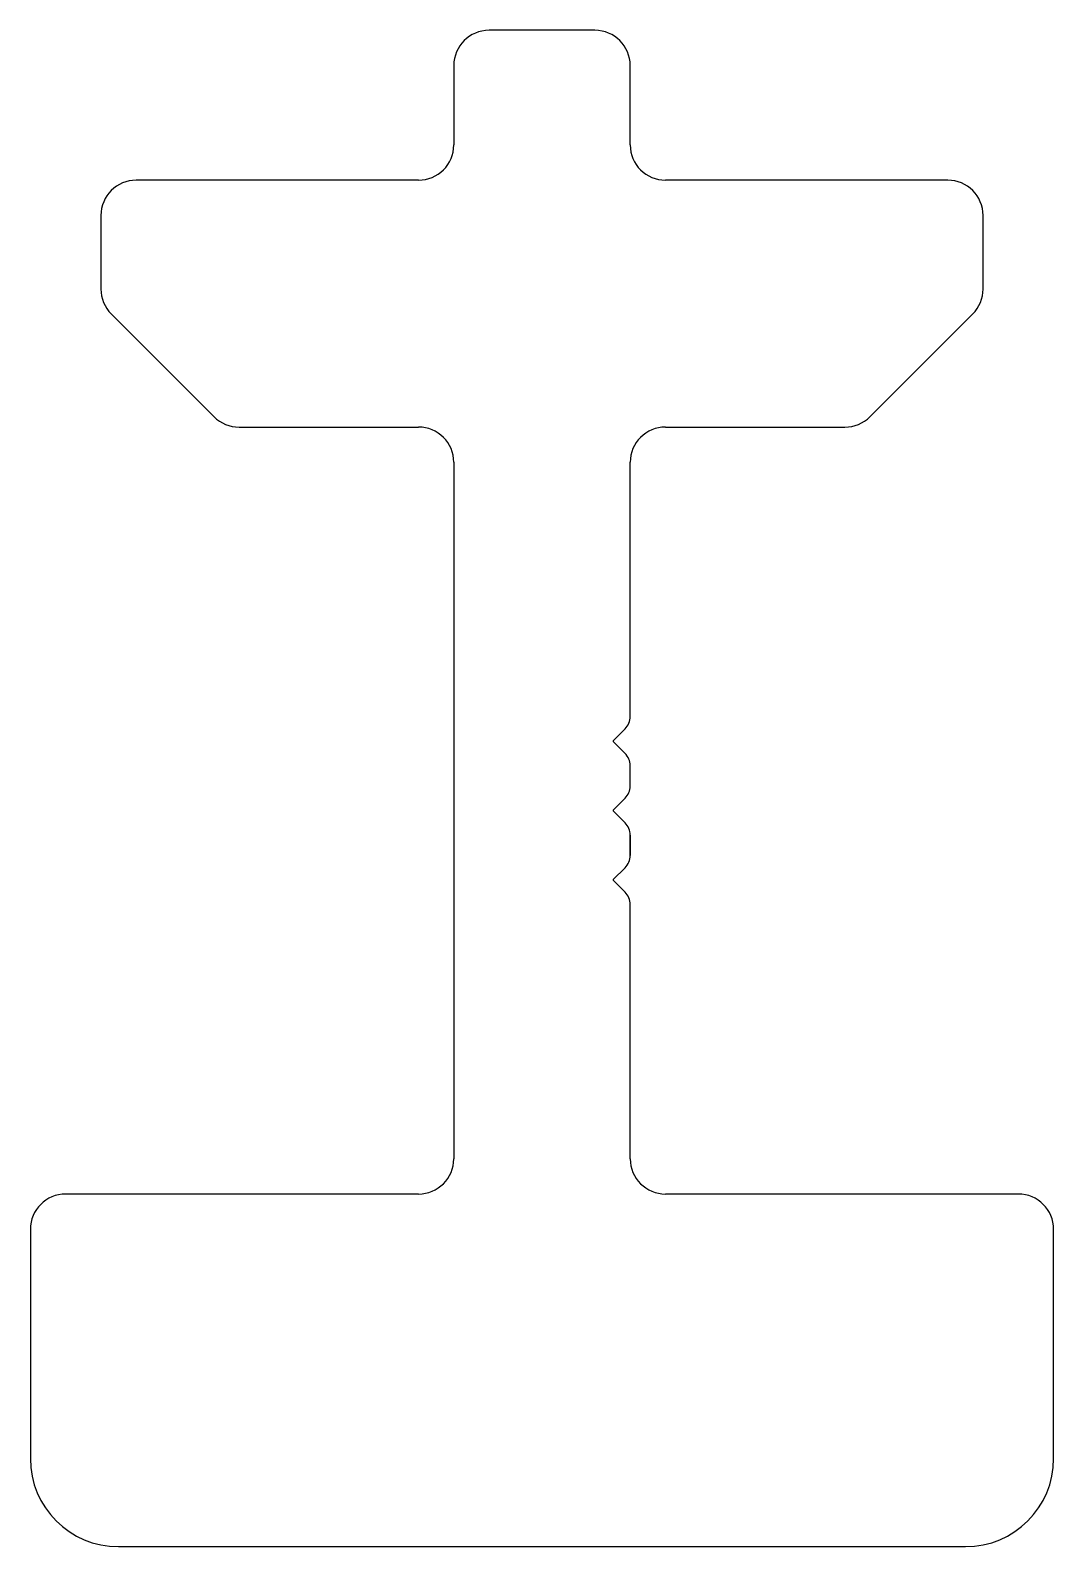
# Model space of a CAD drawing. Extents: x -4 to 10.7, y 9.6 to 31.4.
import ezdxf

# ---------------------------------------------------------------- set-up
doc = ezdxf.new("R2010")
doc.units = 0
doc.layers.get('0').update_dxf_attribs({"linetype": 'CONTINUOUS'})

msp = doc.modelspace()

# ---------------------------------------------------------------- linework, layer by layer
for p, q in [((4.1, 31.449), (2.576, 31.449)), ((2.068, 30.941), (2.068, 29.798)), ((4.608, 29.798), (4.608, 30.941)), ((1.56, 29.29), (-2.504, 29.29)), ((9.18, 29.29), (5.116, 29.29)), ((-3.012, 28.782), (-3.012, 27.722)), ((9.688, 27.722), (9.688, 28.782)), ((-2.863, 27.363), (-1.383, 25.883)), ((8.059, 25.883), (9.539, 27.363)), ((-1.024, 25.734), (1.56, 25.734)), ((5.116, 25.734), (7.7, 25.734)), ((2.068, 25.226), (2.068, 15.193)), ((4.608, 21.563), (4.608, 25.226)), ((4.364, 21.215), (4.535, 21.386)), ((4.535, 21.032), (4.364, 21.204)), ((4.608, 20.563), (4.608, 20.856)), ((4.364, 20.215), (4.535, 20.386)), ((4.535, 20.032), (4.364, 20.204)), ((4.608, 19.563), (4.608, 19.856)), ((4.608, 19.856), (4.608, 19.563)), ((4.608, 19.563), (4.608, 19.856)), ((4.608, 19.856), (4.608, 19.563)), ((4.608, 19.563), (4.608, 19.856)), ((4.364, 19.215), (4.535, 19.386)), ((4.535, 19.033), (4.364, 19.204)), ((4.608, 15.193), (4.608, 18.856)), ((1.56, 14.685), (-3.52, 14.685)), ((10.196, 14.685), (5.116, 14.685)), ((-4.028, 14.177), (-4.028, 10.875)), ((10.704, 10.875), (10.704, 14.177)), ((-2.758, 9.605), (9.434, 9.605))]:
    msp.add_line(p, q)
for centre, radius, start, end in [((2.576, 30.941), 0.508, 90, 180), ((4.1, 30.941), 0.508, 0, 90), ((1.56, 29.798), 0.508, 270, 360), ((5.116, 29.798), 0.508, 180, 270), ((-2.504, 28.782), 0.508, 90, 180), ((9.18, 28.782), 0.508, 0, 90), ((-2.504, 27.722), 0.508, 180, 225), ((9.18, 27.722), 0.508, 315, 360), ((-1.024, 26.242), 0.508, 225, 270), ((7.7, 26.242), 0.508, 270, 315), ((1.56, 25.226), 0.508, 0, 90), ((5.116, 25.226), 0.508, 90, 180), ((4.358, 21.563), 0.25, 315, 360), ((4.369, 21.209), 0.008, 135, 225), ((4.358, 20.856), 0.25, 0, 45), ((4.358, 20.563), 0.25, 315, 0), ((4.369, 20.209), 0.008, 135, 225), ((4.358, 19.856), 0.25, 0, 45), ((4.358, 19.563), 0.25, 315, 360), ((4.369, 19.209), 0.008, 135, 225), ((4.358, 18.856), 0.25, 0, 45), ((1.56, 15.193), 0.508, 270, 360), ((5.116, 15.193), 0.508, 180, 270), ((-3.52, 14.177), 0.508, 90, 180), ((10.196, 14.177), 0.508, 0, 90), ((-2.758, 10.875), 1.27, 180, 270), ((9.434, 10.875), 1.27, 270, 0)]:
    msp.add_arc(centre, radius, start, end)

doc.saveas('drawing.dxf')
